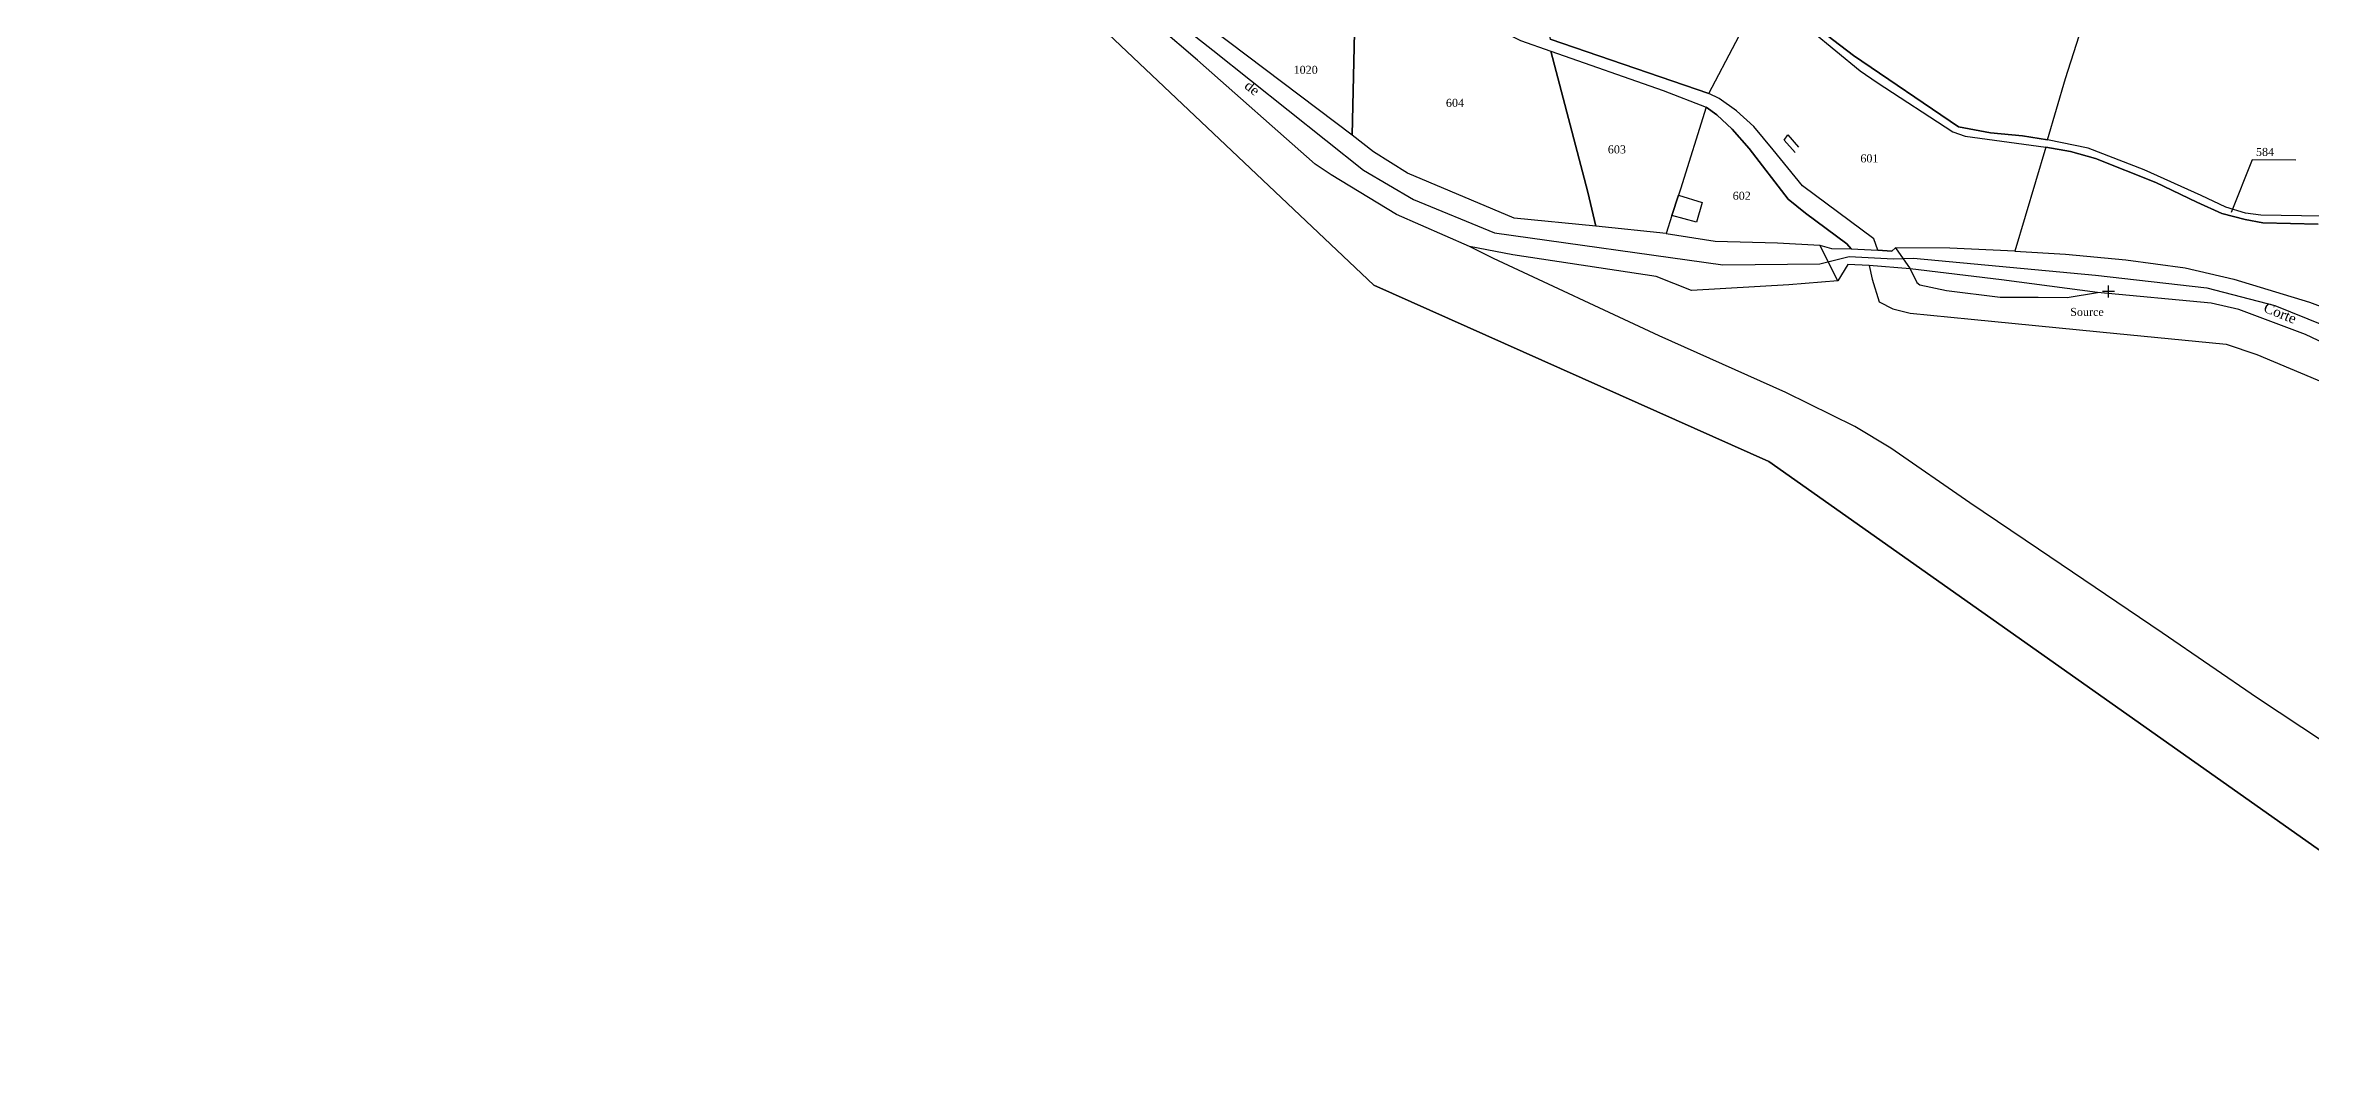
# Model space of a CAD drawing. Extents: x 1206804 to 1210977, y 6152742 to 6157901.
# Drawn here: x 1209699 to 1210265, y 6152810 to 6153064 of the extents above; entities that cross this region are included whole.
import ezdxf

# ---------------------------------------------------------------- set-up
doc = ezdxf.new("R2010")
doc.units = 0
doc.linetypes.add('CONTINU', pattern=[0])
doc.layers.get('0').update_dxf_attribs({"linetype": 'CONTINU'})
for name, color, linetype in [('1LIEUDIT', 7, 'CONTINU'), ('1PARCELLE', 7, 'CONTINU'), ('1SECTION', 7, 'CONTINU'), ('1SUBDSECT', 7, 'CONTINU'), ('1TRONFLUV', 7, 'CONTINU'), ('1ZONCOMM', 7, 'CONTINU'), ('3BATIDUR', 7, 'CONTINU'), ('3CALVAIRE', 7, 'CONTINU'), ('3CALVAIRETEX', 7, 'CONTINU'), ('3FISCLINE', 7, 'CONTINUOUS'), ('3FLECHEPAR', 7, 'CONTINU'), ('3PARCELLETEX', 7, 'CONTINU'), ('3PONT', 7, 'CONTINU'), ('3ZONCOMMTEX', 7, 'CONTINU')]:
    doc.layers.add(name, color=color, linetype=linetype)
doc.styles.get("Standard").update_dxf_attribs({"font": 'Times New Roman'})

# ---------------------------------------------------------------- blocks, each defined once
blk = doc.blocks.new('DETATOPO')
for points in [[(-1.5, 0), (1.5, 0)], [(0, -1.5), (0, 1.5)]]:
    blk.add_lwpolyline(points)

msp = doc.modelspace()

# ---------------------------------------------------------------- linework, layer by layer
at = {"layer": '1LIEUDIT'}
msp.add_lwpolyline([(1210342.91, 6152810.19), (1210129.99, 6152960.47), (1210031.32, 6153004.55), (1209951.07, 6153080.47)], dxfattribs=at)
at = {"layer": '1PARCELLE'}
for points in [[(1210115.01, 6153052.47), (1210128.52, 6153078.2), (1210109.19, 6153093.46), (1210099.68, 6153100.04), (1210086.72, 6153107.63), (1210083.05, 6153109.23), (1210072.37, 6153081), (1210075.4, 6153065.98), (1210115.01, 6153052.47)], [(1209990.92, 6153068.42), (1209995.21, 6153074.59), (1209998.73, 6153079.04), (1210020.47, 6153095.93), (1210022, 6153092.16), (1210025.55, 6153087.54), (1210026.84, 6153086.17), (1210025.87, 6153042.05), (1209990.92, 6153068.42)], [(1210025.87, 6153042.05), (1210026.84, 6153086.17), (1210027.91, 6153085.87), (1210067.91, 6153065.72), (1210075.52, 6153062.98), (1210084.81, 6153027.81), (1210086.78, 6153019.29), (1210066.39, 6153021.24), (1210039.69, 6153032.52), (1210031.22, 6153037.85), (1210025.87, 6153042.05)], [(1210191.49, 6153013.04), (1210175.26, 6153013.78), (1210161.69, 6153013.89), (1210160.77, 6153013.02), (1210157.21, 6153013.27), (1210156.21, 6153016.1), (1210138.39, 6153029.35), (1210131.12, 6153038.39), (1210126.26, 6153044.15), (1210121.9, 6153048.13), (1210117.61, 6153051.18), (1210115.01, 6153052.47), (1210128.52, 6153078.2), (1210152.84, 6153058.12), (1210157.08, 6153055.2), (1210175.99, 6153042.89), (1210179.09, 6153041.78), (1210199.2, 6153038.99), (1210191.49, 6153013.04)], [(1210114.34, 6153049.01), (1210107.89, 6153028.53), (1210107.46, 6153027.01), (1210105.79, 6153021.9), (1210104.33, 6153017.42), (1210086.78, 6153019.29), (1210084.81, 6153027.81), (1210075.52, 6153062.98), (1210103.56, 6153053.19), (1210114.34, 6153049.01)], [(1210114.34, 6153049.01), (1210107.89, 6153028.53), (1210107.46, 6153027.01), (1210105.79, 6153021.9), (1210104.33, 6153017.42), (1210116.58, 6153015.55), (1210132.2, 6153015.08), (1210142.77, 6153014.54), (1210145.64, 6153013.7), (1210150.57, 6153013.58), (1210149.51, 6153014.85), (1210139.16, 6153022.5), (1210134.81, 6153026.01), (1210125.09, 6153038.69), (1210120.87, 6153043.49), (1210117, 6153047.06), (1210114.34, 6153049.01)]]:
    msp.add_lwpolyline(points, close=True, dxfattribs=at)
for points in [[(1210141.36, 6153069.47), (1210151.18, 6153061.9), (1210177.42, 6153044.12), (1210185.42, 6153042.59), (1210193.42, 6153041.87), (1210199.61, 6153040.88), (1210204.17, 6153056.18), (1210216.43, 6153094.76)], [(1210278.32, 6153021.64), (1210252.97, 6153021.99), (1210249.14, 6153022.52), (1210244.25, 6153023.99), (1210238.06, 6153026.95), (1210223.79, 6153033.39), (1210209.77, 6153038.77), (1210199.61, 6153040.88), (1210204.17, 6153056.18), (1210216.43, 6153094.76)], [(1210128.52, 6153078.2), (1210152.84, 6153058.12), (1210157.08, 6153055.2), (1210175.99, 6153042.89), (1210179.09, 6153041.78), (1210199.2, 6153038.99), (1210205.43, 6153037.91), (1210211.66, 6153036.2), (1210226.69, 6153030.15), (1210236.95, 6153025.24), (1210243.18, 6153022.42), (1210249.06, 6153020.9), (1210253.44, 6153020.12), (1210267.27, 6153019.75)], [(1210278.32, 6153021.64), (1210252.97, 6153021.99), (1210249.14, 6153022.52), (1210244.25, 6153023.99), (1210238.06, 6153026.95), (1210223.79, 6153033.39), (1210209.77, 6153038.77), (1210199.61, 6153040.88), (1210193.42, 6153041.87), (1210185.42, 6153042.59), (1210177.42, 6153044.12), (1210151.18, 6153061.9), (1210141.36, 6153069.47)], [(1210267.27, 6153019.75), (1210253.44, 6153020.12), (1210249.06, 6153020.9), (1210243.18, 6153022.42), (1210236.95, 6153025.24), (1210226.69, 6153030.15), (1210211.66, 6153036.2), (1210205.43, 6153037.91), (1210199.2, 6153038.99), (1210191.49, 6153013.04), (1210204.11, 6153012.3), (1210219.21, 6153010.82), (1210234.08, 6153008.87), (1210246.25, 6153006.05), (1210265.1, 6153000.25), (1210282.03, 6152993.91)]]:
    msp.add_lwpolyline(points, dxfattribs=at)
at = {"layer": '1SECTION'}
msp.add_lwpolyline([(1209625.63, 6153333.95), (1209703.54, 6153217.38), (1209773.48, 6153147.92), (1209838.46, 6153118.13), (1209951.07, 6153080.47), (1210031.32, 6153004.55), (1210129.99, 6152960.47), (1210342.91, 6152810.19)], dxfattribs=at)
at = {"layer": '1SUBDSECT'}
msp.add_lwpolyline([(1209625.63, 6153333.95), (1209703.54, 6153217.38), (1209773.48, 6153147.92), (1209838.46, 6153118.13), (1209951.07, 6153080.47), (1210031.32, 6153004.55), (1210129.99, 6152960.47), (1210342.91, 6152810.19)], dxfattribs=at)
at = {"layer": '1TRONFLUV'}
for points in [[(1209625.63, 6153333.95), (1209703.54, 6153217.38), (1209773.48, 6153147.92), (1209838.46, 6153118.13), (1209951.07, 6153080.47), (1210031.32, 6153004.55), (1210129.99, 6152960.47), (1210342.91, 6152810.19)], [(1210273.58, 6152987.72), (1210264.16, 6152992.2), (1210247.47, 6152998.41), (1210240.51, 6153000.03), (1210212.1, 6153002.71), (1210188.12, 6153005.88), (1210165.3, 6153008.63), (1210155.08, 6153009.44), (1210149.74, 6153009.72), (1210147.26, 6153005.65), (1210135.04, 6153004.6), (1210110.71, 6153003.21), (1210101.83, 6153006.68), (1210066.05, 6153012.15), (1210055.23, 6153014.19), (1210036.99, 6153022.2), (1210020.61, 6153032.07), (1210016.6, 6153034.77), (1209987.26, 6153060.79), (1209967.72, 6153077.48)], [(1210067.91, 6153065.72), (1210075.52, 6153062.98), (1210103.56, 6153053.19), (1210114.34, 6153049.01), (1210117, 6153047.06), (1210120.87, 6153043.49), (1210125.09, 6153038.69), (1210134.81, 6153026.01), (1210139.16, 6153022.5), (1210149.51, 6153014.85), (1210150.57, 6153013.58), (1210157.21, 6153013.27), (1210156.21, 6153016.1), (1210138.39, 6153029.35), (1210131.12, 6153038.39), (1210126.26, 6153044.15), (1210121.9, 6153048.13), (1210117.61, 6153051.18), (1210115.01, 6153052.47), (1210075.4, 6153065.98)]]:
    msp.add_lwpolyline(points, dxfattribs=at)
at = {"layer": '1ZONCOMM'}
msp.add_lwpolyline([(1209694.98, 6153309.17), (1209702.69, 6153299.95), (1209718.81, 6153287.98), (1209734.08, 6153273.43), (1209756.26, 6153252.83), (1209772.76, 6153232.73), (1209805.09, 6153203.1), (1209821.57, 6153195.65), (1209877.88, 6153150.82), (1209925.49, 6153114.14), (1209953.12, 6153093.09), (1209991.03, 6153063.27), (1210028.69, 6153033.31), (1210041.23, 6153025.93), (1210061.48, 6153017.59), (1210118.47, 6153009.61), (1210142.74, 6153009.88), (1210150.12, 6153011.66), (1210161.13, 6153011.09), (1210166.19, 6153011.26), (1210211.65, 6153007.03), (1210239.48, 6153003.85), (1210256.43, 6152999.44), (1210284.66, 6152987.99)], dxfattribs=at)
at = {"layer": '3BATIDUR'}
msp.add_lwpolyline([(1210105.79, 6153021.9), (1210107.46, 6153027.01), (1210113.31, 6153025.16), (1210111.97, 6153020.31), (1210105.79, 6153021.9)], close=True, dxfattribs=at)
at = {"layer": '3FISCLINE'}
for points in [[(1210136.57, 6153037.68), (1210133.86, 6153040.77), (1210134.73, 6153042.07), (1210137.44, 6153039.06)], [(1210279.71, 6152883.07), (1210252.1, 6152901.28), (1210228.28, 6152917.61), (1210197.42, 6152938.55), (1210180.22, 6152950.09), (1210160.52, 6152963.78), (1210151.5, 6152969.22), (1210134.22, 6152977.72), (1210102.63, 6152991.88), (1210061.19, 6153011.2), (1210055.23, 6153014.19)], [(1210155.08, 6153009.44), (1210155.8, 6153005.99), (1210157.6, 6153000.36), (1210161.03, 6152998.61), (1210165.32, 6152997.56), (1210180.56, 6152996), (1210212.74, 6152992.86), (1210244.32, 6152989.82), (1210251.98, 6152987.22), (1210271.19, 6152979.15)], [(1210165.3, 6153008.63), (1210166.96, 6153005.22), (1210167.76, 6153004.61), (1210174.4, 6153003.17), (1210187.84, 6153001.56), (1210197.34, 6153001.49), (1210204.58, 6153001.41), (1210212.1, 6153002.71)]]:
    msp.add_lwpolyline(points, dxfattribs=at)
at = {"layer": '3FLECHEPAR'}
msp.add_lwpolyline([(1210261.74, 6153035.81), (1210250.82, 6153035.83), (1210245.56, 6153022.65)], dxfattribs=at)
at = {"layer": '3PONT'}
msp.add_lwpolyline([(1210165.3, 6153008.63), (1210155.08, 6153009.44), (1210149.74, 6153009.72), (1210147.26, 6153005.65), (1210142.77, 6153014.54), (1210145.64, 6153013.7), (1210150.57, 6153013.58), (1210157.21, 6153013.27), (1210160.77, 6153013.02), (1210161.69, 6153013.89), (1210165.3, 6153008.63)], close=True, dxfattribs=at)

# ---------------------------------------------------------------- block references
at = {"layer": '3CALVAIRE', "rotation": 90}
msp.add_blockref('DETATOPO', (1210214.89, 6153002.92), dxfattribs=at)

# ---------------------------------------------------------------- texts
at = {"layer": '3CALVAIRETEX'}
msp.add_text('Source', height=2, dxfattribs=at).set_placement((1210205.32, 6152996.85))
at = {"layer": '3PARCELLETEX'}
for s, p in [('1020', (1210011.24, 6153057.36)), ('604', (1210049.31, 6153049.1)), ('603', (1210089.77, 6153037.46)), ('601', (1210152.87, 6153035.22)), ('584', (1210251.74, 6153036.83)), ('602', (1210120.97, 6153025.87))]:
    msp.add_text(s, height=2, dxfattribs=at).set_placement(p)
at = {"layer": '3ZONCOMMTEX'}
for s, rotation, p in [('de', 321.7, (1209998.73, 6153053.95)), ('Corte', 338.1, (1210253.43, 6152997.96))]:
    msp.add_text(s, height=2.5, rotation=rotation, dxfattribs=at).set_placement(p)

doc.saveas('drawing.dxf')
